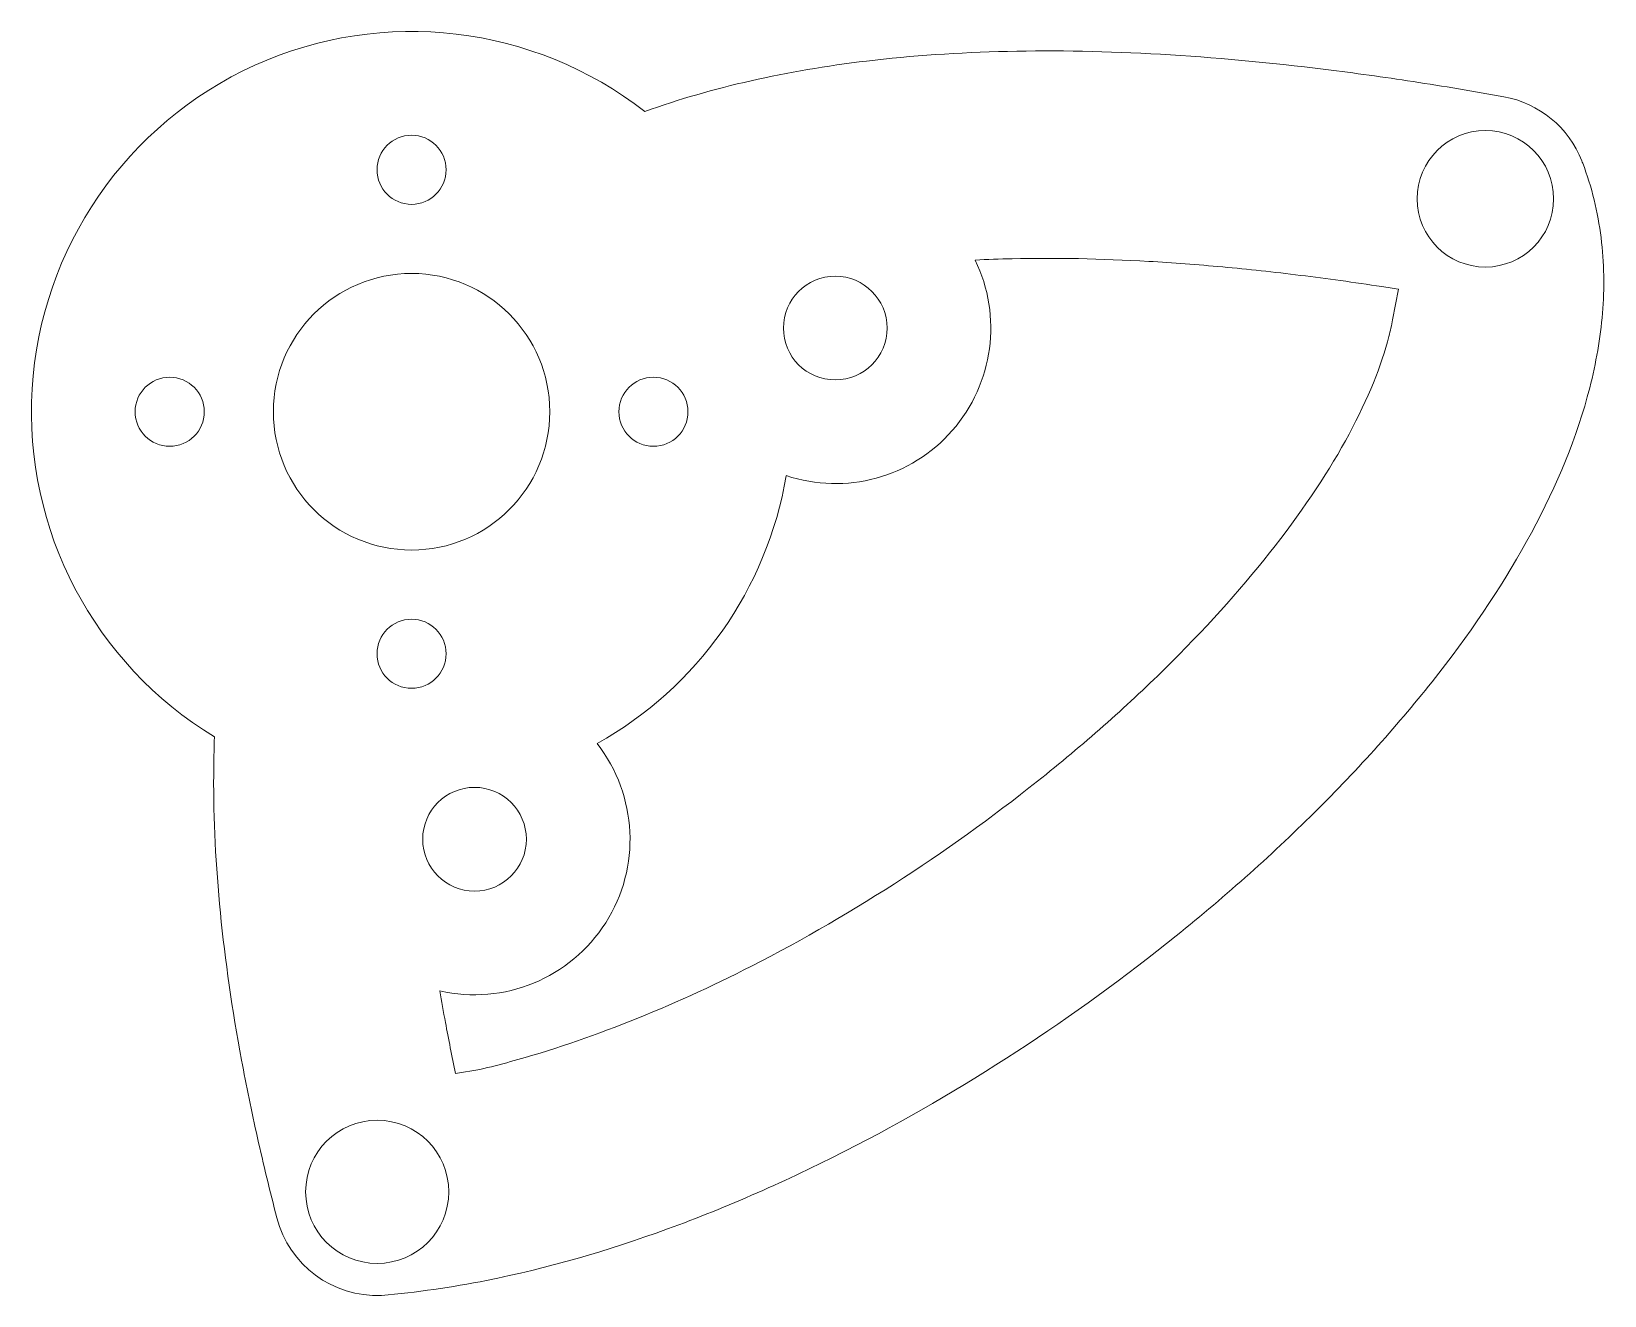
# Model space of a CAD drawing. Header units: millimetres. Extents: x 260 to 305.5, y -27.2 to 9.3.
import ezdxf

# ---------------------------------------------------------------- set-up
doc = ezdxf.new("R2010")
doc.units = ezdxf.units.MM

msp = doc.modelspace()

# ---------------------------------------------------------------- linework, layer by layer
at = {"color": 7, "linetype": 'Continuous', "lineweight": 15}
for p, q in [((299.349, 0.986), (299.517, 1.872)), ((272.938, -20.699), (272.235, -20.816))]:
    msp.add_line(p, q, dxfattribs=at)
for centre, radius in [((302.035, 4.488), 1.974), ((270.959, 5.328), 1), ((270.959, -1.672), 4), ((283.222, 0.75), 1.5), ((263.959, -1.672), 1), ((277.959, -1.672), 1), ((270.959, -8.672), 1), ((272.781, -14.038), 1.5), ((269.964, -24.237), 2.07)]:
    msp.add_circle(centre, radius, dxfattribs=at)
for centre, radius, start, end in [((270.959, -1.672), 11, 52.1385, 238.7744), ((302.035, 4.488), 3, 21.3973, 79.7863), ((283.222, 0.75), 4.5, 251.6092, 25.9194), ((270.959, -1.672), 11, 299.2274, 350.3239), ((272.781, -14.038), 4.5, 257.1321, 37.9422), ((269.964, -24.237), 3, 194.5371, 272.4005)]:
    msp.add_arc(centre, radius, start, end, dxfattribs=at)
for points, knots in [([(277.71, 7.013), (279.669, 7.718), (283.013, 8.464), (288.151, 8.814), (292.576, 8.728), (296.567, 8.359), (299.924, 7.894), (301.696, 7.598), (302.567, 7.441)], [0.6388955, 0.6388955, 0.6388955, 0.6388955, 0.75, 0.8125, 0.875, 0.9375, 0.96875, 1, 1, 1, 1]), ([(270.09, -27.234), (271.096, -27.147), (273.858, -26.749), (278.377, -25.438), (285.28, -22.392), (291.783, -18.126), (297.312, -13.185), (300.82, -9.255), (303.532, -5.189), (304.983, -1.704), (305.491, 1.173), (305.468, 3.365), (305.111, 4.848), (304.836, 5.562), (304.828, 5.583)], [0.2408966, 0.2408966, 0.2408966, 0.2408966, 0.25, 0.265625, 0.28125, 0.3125, 0.328125, 0.34375, 0.359375, 0.375, 0.3828125, 0.390625, 0.3984375, 0.3986686, 0.3986686, 0.3986686, 0.3986686]), ([(287.269, 2.717), (287.621, 2.734), (289.2, 2.79), (291.562, 2.745), (294.415, 2.531), (296.667, 2.287), (298.384, 2.05), (299.357, 1.898), (299.517, 1.872)], [0.7941662, 0.7941662, 0.7941662, 0.7941662, 0.8125, 0.875, 0.90625, 0.9375, 0.96875, 0.9748633, 0.9748633, 0.9748633, 0.9748633]), ([(272.938, -20.699), (273.232, -20.629), (275.779, -19.972), (281.495, -17.685), (288.173, -13.305), (293.078, -8.916), (296.092, -5.53), (298.258, -2.257), (299.104, -0.141), (299.32, 0.831), (299.349, 0.986)], [0.2536056, 0.2536056, 0.2536056, 0.2536056, 0.2568157, 0.28125, 0.3125, 0.328125, 0.34375, 0.359375, 0.375, 0.3780647, 0.3780647, 0.3780647, 0.3780647]), ([(267.06, -24.99), (266.861, -24.22), (266.481, -22.653), (265.871, -19.675), (265.357, -16.116), (265.206, -13.078), (265.242, -11.443), (265.256, -11.078)], [0, 0, 0, 0, 0.03125, 0.0625, 0.125, 0.1875, 0.2056647, 0.2056647, 0.2056647, 0.2056647]), ([(272.235, -20.816), (272.127, -20.312), (271.967, -19.508), (271.829, -18.725), (271.779, -18.425)], [0.03949009, 0.03949009, 0.03949009, 0.03949009, 0.0625, 0.07708139, 0.07708139, 0.07708139, 0.07708139])]:
    msp.add_open_spline(points, degree=3, knots=knots, dxfattribs=at)

doc.saveas('drawing.dxf')
